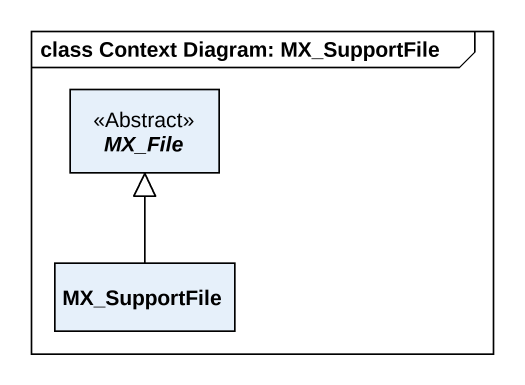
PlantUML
@startuml
mainframe class Context Diagram: MX_SupportFile
hide circle
hide empty members
abstract class MX_File <<Abstract>>
class MX_SupportFile
MX_SupportFile -up-|> MX_File
@enduml
